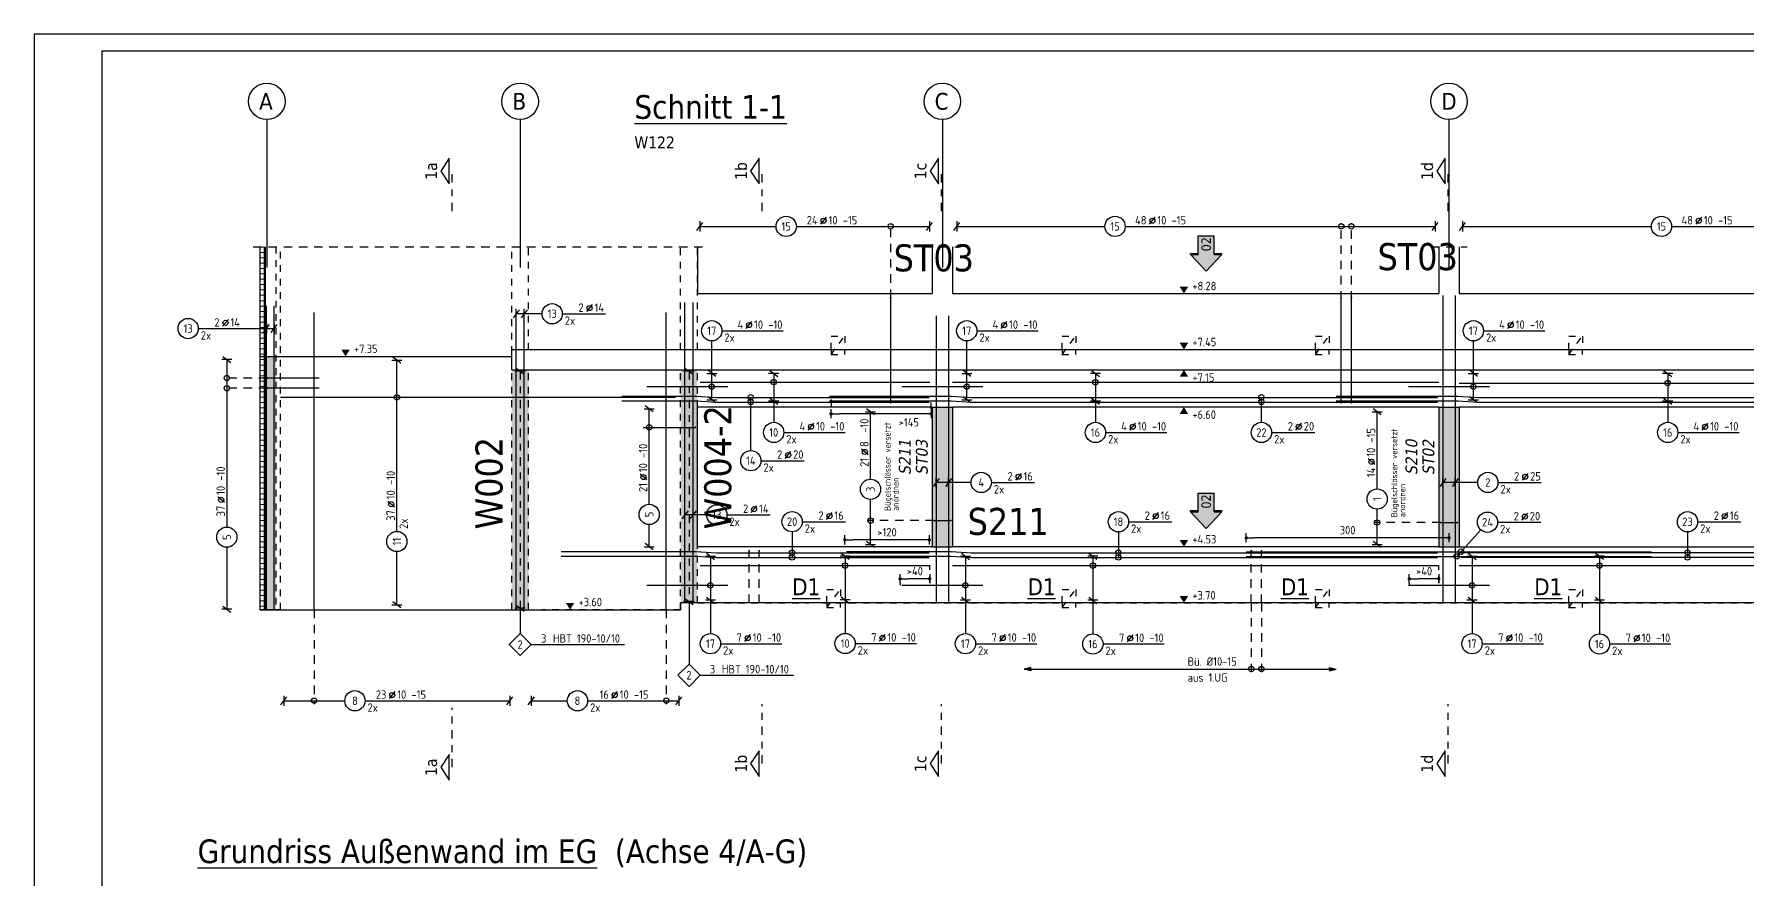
# Model space of a CAD drawing. Extents: x 40 to 135.7, y -30.7 to 24.7.
# Drawn here: x 39.96 to 65.31, y -1.81 to 10.69 of the extents above; entities that cross this region are included whole.
import ezdxf
from ezdxf.enums import TextEntityAlignment as Align

# ---------------------------------------------------------------- set-up
doc = ezdxf.new("R2010")
doc.units = 0
doc.header["$LTSCALE"] = 0.5
for name, pattern in [('AUSGEZOGEN', [1000.01, 1000, 0.01]), ('DASHDOTSMALL', [1.05, 0.5, -0.25, 0.05, -0.25]), ('DOT', [0.175, 0.05, -0.125]), ('HIDDEN', [0.375, 0.25, -0.125]), ('HIDDEN4', [0.12, 0.02, -0.1]), ('PUNKT', [0.175, 0.05, -0.125]), ('STRICHPUNKT2', [0.55, 0.25, -0.125, 0.05, -0.125]), ('VERDECKT', [0.375, 0.25, -0.125])]:
    doc.linetypes.add(name, pattern=pattern)
for name, color, linetype in [('ACHSEN', 7, 'Continuous'), ('AFU', 7, 'Continuous'), ('BETON', 7, 'Continuous'), ('DRUEBER', 7, 'Continuous'), ('grau_dunkel', 7, 'Continuous'), ('grau_hell', 7, 'Continuous'), ('grau_mittel', 7, 'Continuous'), ('HBT', 7, 'Continuous'), ('HILFE', 7, 'Continuous'), ('INDEX', 7, 'Continuous'), ('koten', 7, 'Continuous'), ('MASSE', 7, 'Continuous'), ('OBJEKT', 7, 'Continuous'), ('RAHMEN', 7, 'Continuous'), ('RND', 7, 'Continuous'), ('RND_BILD', 7, 'Continuous'), ('SCHNITTE', 7, 'Continuous'), ('SFP_Achsen', 7, 'Continuous'), ('TEXT', 7, 'Continuous')]:
    doc.layers.add(name, color=color, linetype=linetype)
doc.layers.add('NOPLOT', color=7, linetype='Continuous', plot=False)
doc.layers.add('zila_01_rb_02_stb-fertig_05_schraff', color=144, linetype='Continuous', lineweight=9)
doc.styles.add('helv', font='tahoma.ttf')
doc.styles.add('txt', font='isocp.shx')
doc.linetypes.add('AFU_50K', pattern='A,0.15,["/",Standard,S=0.2,R=0,X=-0.01,Y=-0.1],0.07,["/",Standard,S=0.2,R=0,X=-0.01,Y=-0.1],0.15', length=0.37)
doc.linetypes.add('AFU_50L', pattern='A,0.75,["/",Standard,S=0.2,R=0,X=-0.01,Y=-0.1],0.07,["/",Standard,S=0.2,R=0,X=-0.01,Y=-0.1],0.75', length=1.57)
doc.linetypes.add('AFU_50S', pattern='A,0,-0.15,["/",Standard,S=0.2,R=0,X=-0.01,Y=-0.1],0,-0.07,["/",Standard,S=0.2,R=0,X=-0.01,Y=-0.1],-0.15', length=0.37)
doc.dimstyles.new('DOT_I', dxfattribs={"dimscale": 0.5, "dimtxt": 0.25, "dimasz": 0.25, "dimexe": 0.1, "dimexo": 0.3, "dimgap": 0.1, "dimtad": 1, "dimdec": 3, "dimzin": 3, "dimtxsty": 'txt', "dimblk": 'DOT', "dimblk1": 'DOT', "dimblk2": 'DOT', "dimsah": 1, "dimcen": 0.1, "dimse1": 1, "dimse2": 1, "dimazin": 0, "dimtfac": 1, "dimtdec": 4, "dimtix": 1, "dimtmove": 2, "dimatfit": 3, "dimfxl": 0, "dimtvp": 1, "dimtolj": 1, "dimtzin": 0, "dimarcsym": 0})

# ---------------------------------------------------------------- blocks, each defined once
blk = doc.blocks.new('OKRD_O')
at = {"color": 0, "linetype": 'ByBlock'}
blk.add_solid([(-0.125, 0.202), (0.125, 0.202), (0, 0)], dxfattribs=at)
at = {"color": 0, "linetype": 'ByBlock', "style": 'txt'}
blk.add_attdef('OKRD', (0.25, 0.1), '', height=0.25, dxfattribs=at)
blk = doc.blocks.new('OKRD_U')
at = {"color": 0, "linetype": 'ByBlock'}
blk.add_solid([(-0.125, -0.202), (0.125, -0.202), (0, 0)], dxfattribs=at)
at = {"color": 0, "linetype": 'ByBlock', "style": 'txt'}
blk.add_attdef('OKRD', (0.25, -0.35), '', height=0.25, dxfattribs=at)
blk = doc.blocks.new('A1-57-0')
at = {"layer": 'RAHMEN'}
for p, q in [((137.9, 59.4), (0, 59.4)), ((0, 59.4), (0, 0))]:
    blk.add_line(p, q, dxfattribs=at)
at = {"layer": 'RAHMEN', "color": 5}
for p, q in [((137.4, 58.9), (2, 58.9)), ((2, 58.9), (2, 0.5))]:
    blk.add_line(p, q, dxfattribs=at)
blk = doc.blocks.new('lei_gre')
at = {"layer": 'RND', "color": 7, "linetype": 'Continuous'}
for p, q in [((-0.09, -0.12), (0.09, 0.12)), ((0, 0.15), (0, -0.15))]:
    blk.add_line(p, q, dxfattribs=at)
blk = doc.blocks.new('RND_LEI')
at = {"layer": 'RND', "color": 7, "linetype": 'Continuous'}
blk.add_line((1.022, 0.066), (1.19, 0.27), dxfattribs=at)
for centre, radius in [((0, 0), 0.3), ((1.106, 0.168), 0.075)]:
    blk.add_circle(centre, radius, dxfattribs=at)
at = {"layer": 'RND', "color": 7, "linetype": 'Continuous', "style": 'txt'}
blk.add_attdef('POSL', text='', height=0.25, dxfattribs=at).set_placement((0, 0), align=Align.MIDDLE)
blk.add_attdef('ANZ', text='', height=0.25, dxfattribs=at).set_placement((0.931, 0.057), align=Align.RIGHT)
for tag, p in [('DUM', (1.253, 0.057)), ('ABSTD', (1.674, 0.057)), ('POSTXT', (0.374, -0.327))]:
    blk.add_attdef(tag, p, '', height=0.25, dxfattribs=at)
blk = doc.blocks.new('DOT')
at = {"layer": 'MASSE', "color": 7, "linetype": 'Continuous'}
for p, q in [((0, 0), (-1, 0)), ((0, 0.54), (0, -0.54))]:
    blk.add_line(p, q, dxfattribs=at)
at = {"layer": 'MASSE', "color": 7, "linetype": 'Continuous', "const_width": 0.2}
blk.add_lwpolyline([(-0.1, 0, 1), (0.1, 0, 1)], format="xyb", close=True, dxfattribs=at)
blk = doc.blocks.new('*D34')
at = {"layer": 'DEFPOINTS', "color": 0, "linetype": 'AUSGEZOGEN', "transparency": 16777216}
for p in [(52.773, 2.627), (52.773, 2.627), (53.211, 2.627)]:
    blk.add_point(p, dxfattribs=at)
at = {"layer": 'MASSE', "color": 0, "linetype": 'AUSGEZOGEN', "lineweight": -2, "transparency": 16777216}
blk.add_line((53.086, 2.627), (52.898, 2.627), dxfattribs=at)
at = {"layer": 'MASSE', "color": 0, "linetype": 'AUSGEZOGEN', "lineweight": -2, "transparency": 16777216, "xscale": 0.125, "yscale": 0.125, "zscale": 0.125, "rotation": 180}
blk.add_blockref('DOT', (52.773, 2.627), dxfattribs=at)
at = {"layer": 'MASSE', "color": 0, "linetype": 'AUSGEZOGEN', "lineweight": -2, "transparency": 16777216, "xscale": 0.125, "yscale": 0.125, "zscale": 0.125}
blk.add_blockref('DOT', (53.211, 2.627), dxfattribs=at)
at = {"layer": 'MASSE', "color": 0, "linetype": 'AUSGEZOGEN', "transparency": 16777216, "insert": (52.992, 2.74), "char_height": 0.125, "attachment_point": 5, "style": 'txt'}
blk.add_mtext('\\A1;>40', dxfattribs=at)
blk = doc.blocks.new('*D35')
at = {"layer": 'DEFPOINTS', "color": 0, "linetype": 'AUSGEZOGEN', "transparency": 16777216}
for p in [(60.311, 2.627), (60.311, 2.627), (60.748, 2.627)]:
    blk.add_point(p, dxfattribs=at)
at = {"layer": 'MASSE', "color": 0, "linetype": 'AUSGEZOGEN', "lineweight": -2, "transparency": 16777216}
blk.add_line((60.623, 2.627), (60.436, 2.627), dxfattribs=at)
at = {"layer": 'MASSE', "color": 0, "linetype": 'AUSGEZOGEN', "lineweight": -2, "transparency": 16777216, "xscale": 0.125, "yscale": 0.125, "zscale": 0.125, "rotation": 180}
blk.add_blockref('DOT', (60.311, 2.627), dxfattribs=at)
at = {"layer": 'MASSE', "color": 0, "linetype": 'AUSGEZOGEN', "lineweight": -2, "transparency": 16777216, "xscale": 0.125, "yscale": 0.125, "zscale": 0.125}
blk.add_blockref('DOT', (60.748, 2.627), dxfattribs=at)
at = {"layer": 'MASSE', "color": 0, "linetype": 'AUSGEZOGEN', "transparency": 16777216, "insert": (60.53, 2.74), "char_height": 0.125, "attachment_point": 5, "style": 'txt'}
blk.add_mtext('\\A1;>40', dxfattribs=at)
blk = doc.blocks.new('HBT_LEI')
at = {"layer": 'HBT', "color": 7, "linetype": 'Continuous'}
blk.add_lwpolyline([(-0.33, 0), (0, 0.33), (0.33, 0), (0, -0.33)], close=True, dxfattribs=at)
at = {"layer": 'HBT', "color": 7, "linetype": 'Continuous', "style": 'txt'}
blk.add_attdef('POSH', text='', height=0.25, dxfattribs=at).set_placement((0, -0.126), align=Align.CENTER)
blk.add_attdef('STKH', text='', height=0.25, dxfattribs=at).set_placement((0.776, 0.055), align=Align.RIGHT)
at = {"layer": 'HBT', "style": 'txt'}
for tag, p in [('ARTH', (0.973, 0.055)), ('TEXTH', (0.415, -0.309))]:
    blk.add_attdef(tag, p, '', height=0.25, dxfattribs=at)
blk = doc.blocks.new('*D39')
at = {"layer": 'DEFPOINTS', "color": 0, "linetype": 'AUSGEZOGEN', "transparency": 16777216}
for p in [(51.751, 5.07), (51.751, 5.07), (53.232, 5.07)]:
    blk.add_point(p, dxfattribs=at)
at = {"layer": 'MASSE', "color": 0, "linetype": 'AUSGEZOGEN', "lineweight": -2, "transparency": 16777216}
blk.add_line((53.107, 5.07), (51.876, 5.07), dxfattribs=at)
at = {"layer": 'MASSE', "color": 0, "linetype": 'AUSGEZOGEN', "lineweight": -2, "transparency": 16777216, "xscale": 0.125, "yscale": 0.125, "zscale": 0.125, "rotation": 180}
blk.add_blockref('DOT', (51.751, 5.07), dxfattribs=at)
at = {"layer": 'MASSE', "color": 0, "linetype": 'AUSGEZOGEN', "lineweight": -2, "transparency": 16777216, "xscale": 0.125, "yscale": 0.125, "zscale": 0.125}
blk.add_blockref('DOT', (53.232, 5.07), dxfattribs=at)
at = {"layer": 'MASSE', "color": 0, "linetype": 'AUSGEZOGEN', "transparency": 16777216, "insert": (52.902, 4.944), "char_height": 0.125, "attachment_point": 5, "style": 'txt'}
blk.add_mtext('\\A1;>145', dxfattribs=at)
blk = doc.blocks.new('SCHN-2')
at = {"layer": 'SCHNITTE', "color": 6, "linetype": 'Continuous'}
blk.add_lwpolyline([(0.378, 0.088), (0, 0.34), (-0.378, 0.088)], close=True, dxfattribs=at)
at = {"layer": 'SCHNITTE', "color": 1, "linetype": 'DASHDOTSMALL', "style": 'helv'}
blk.add_attdef('SCHN-2', text='', height=0.35, dxfattribs=at).set_placement((0, 0.45), align=Align.CENTER)
blk = doc.blocks.new('Pfeillinie')
at = {"layer": 'TEXT', "linetype": 'Continuous'}
blk.add_hatch(color=7, dxfattribs=at).paths.add_polyline_path([(0, 0), (-0.8, 0.2), (-0.8, 0), (-0.8, -0.2)])
at = {"layer": 'TEXT', "color": 7, "linetype": 'Continuous'}
for p, q in [((-0.8, 0), (-0.8, 0.2)), ((-0.8, 0.2), (0, 0)), ((-0.8, 0), (-0.8, -0.2)), ((-0.8, -0.2), (0, 0))]:
    blk.add_line(p, q, dxfattribs=at)
blk = doc.blocks.new('*D79')
at = {"layer": 'DEFPOINTS', "color": 0, "linetype": 'AUSGEZOGEN', "transparency": 16777216}
for p in [(51.955, 3.204), (51.955, 3.204), (53.205, 3.207)]:
    blk.add_point(p, dxfattribs=at)
at = {"layer": 'MASSE', "color": 0, "linetype": 'AUSGEZOGEN', "lineweight": -2, "transparency": 16777216}
blk.add_line((53.08, 3.204), (52.08, 3.204), dxfattribs=at)
at = {"layer": 'MASSE', "color": 0, "linetype": 'AUSGEZOGEN', "lineweight": -2, "transparency": 16777216, "xscale": 0.125, "yscale": 0.125, "zscale": 0.125, "rotation": 180}
blk.add_blockref('DOT', (51.955, 3.204), dxfattribs=at)
at = {"layer": 'MASSE', "color": 0, "linetype": 'AUSGEZOGEN', "lineweight": -2, "transparency": 16777216, "xscale": 0.125, "yscale": 0.125, "zscale": 0.125}
blk.add_blockref('DOT', (53.205, 3.204), dxfattribs=at)
at = {"layer": 'MASSE', "color": 0, "linetype": 'AUSGEZOGEN', "transparency": 16777216, "insert": (52.58, 3.316), "char_height": 0.125, "attachment_point": 5, "style": 'txt'}
blk.add_mtext('\\A1;>120', dxfattribs=at)
blk = doc.blocks.new('*D80')
at = {"layer": 'DEFPOINTS', "color": 0, "linetype": 'AUSGEZOGEN', "transparency": 16777216}
for p in [(57.898, 3.234), (57.898, 3.234), (60.898, 3.234)]:
    blk.add_point(p, dxfattribs=at)
at = {"layer": 'MASSE', "color": 0, "linetype": 'AUSGEZOGEN', "lineweight": -2, "transparency": 16777216}
blk.add_line((60.773, 3.234), (58.023, 3.234), dxfattribs=at)
at = {"layer": 'MASSE', "color": 0, "linetype": 'AUSGEZOGEN', "lineweight": -2, "transparency": 16777216, "xscale": 0.125, "yscale": 0.125, "zscale": 0.125, "rotation": 180}
blk.add_blockref('DOT', (57.898, 3.234), dxfattribs=at)
at = {"layer": 'MASSE', "color": 0, "linetype": 'AUSGEZOGEN', "lineweight": -2, "transparency": 16777216, "xscale": 0.125, "yscale": 0.125, "zscale": 0.125}
blk.add_blockref('DOT', (60.898, 3.234), dxfattribs=at)
at = {"layer": 'MASSE', "color": 0, "linetype": 'AUSGEZOGEN', "transparency": 16777216, "insert": (59.398, 3.346), "char_height": 0.125, "attachment_point": 5, "style": 'txt'}
blk.add_mtext('\\A1;300', dxfattribs=at)
blk = doc.blocks.new('hin_ind5')
at = {"layer": 'grau_hell', "linetype": 'AUSGEZOGEN'}
h = blk.add_hatch(color=9, dxfattribs=at)
h.dxf.hatch_style = 2
h.paths.add_polyline_path([(0, 0), (0.619, -0.577), (0.619, -0.3), (1.306, -0.3), (1.306, 0.3), (0.619, 0.3), (0.619, 0.577)])
h.paths.add_polyline_path([(0.34, -0.274), (1.311, -0.274), (1.311, 0.274), (0.34, 0.274)], flags=9)
at = {"layer": 'OBJEKT', "linetype": 'AUSGEZOGEN'}
for points in [[(0.619, 0.3), (0.66, 0.3), (0.66, 0.577), (0.619, 0.577)], [(0.619, -0.577), (0.66, -0.577), (0.66, -0.3), (0.619, -0.3)]]:
    blk.add_hatch(color=1, dxfattribs=at).paths.add_polyline_path(points)
at = {"layer": 'OBJEKT', "color": 1, "linetype": 'AUSGEZOGEN'}
for p, q in [((0, 0), (0.619, 0.577)), ((0, 0), (0.619, -0.577)), ((0.619, 0.577), (0.619, 0.3)), ((0.619, 0.577), (0.66, 0.577)), ((0.619, 0.3), (1.306, 0.3)), ((0.66, 0.577), (0.66, 0.3)), ((1.306, 0.3), (1.306, -0.3)), ((0.619, -0.3), (0.619, -0.577)), ((0.619, -0.3), (1.306, -0.3)), ((0.66, -0.3), (0.66, -0.577))]:
    blk.add_line(p, q, dxfattribs=at)
at = {"layer": 'OBJEKT', "color": 7, "linetype": 'AUSGEZOGEN'}
blk.add_line((0.619, -0.577), (0.66, -0.577), dxfattribs=at)
at = {"layer": 'INDEX', "color": 1, "linetype": 'Continuous', "style": 'helv'}
blk.add_attdef('INDEX', text='', height=0.35, rotation=360, dxfattribs=at).set_placement((1.259, 0), align=Align.MIDDLE_RIGHT)

msp = doc.modelspace()

# ---------------------------------------------------------------- hatches: boundary and pattern name
at = {"layer": 'grau_dunkel'}
for points in [[(53.5484, 5.1694), (53.2484, 5.1694), (53.2484, 3.0994), (53.5484, 3.0994)], [(61.0484, 5.1694), (60.7484, 5.1694), (60.7484, 3.0994), (61.0484, 3.0994)]]:
    msp.add_hatch(color=21, dxfattribs=at).paths.add_polyline_path(points)
at = {"layer": 'grau_mittel'}
msp.add_hatch(color=61, dxfattribs=at).paths.add_polyline_path([(43.5334, 5.9194), (43.3734, 5.9194), (43.3734, 2.1694), (43.5334, 2.1694)])
at = {"layer": 'zila_01_rb_02_stb-fertig_05_schraff', "linetype": 'AUSGEZOGEN'}
h = msp.add_hatch(dxfattribs=at)
h.set_pattern_fill('ANSI37', color=102, scale=0.025, angle=-45)
h.set_pattern_definition([(0, (15.498175, 421.63729), (2e-17, 0.079375), []), (90, (15.498175, 421.63729), (-0.079375, 3e-17), [])])
h.paths.add_polyline_path([(43.3734, 7.5439), (43.2984, 7.5439), (43.2984, 2.1694), (43.3734, 2.1694)])

# ---------------------------------------------------------------- linework, layer by layer
at = {"layer": 'ACHSEN', "color": 140, "linetype": 'AUSGEZOGEN'}
for p, q in [((43.3984, 9.4248), (43.3984, 7.238)), ((47.1484, 9.4248), (47.1484, 7.238)), ((53.3984, 9.4248), (53.3984, 7.238)), ((60.8984, 9.4248), (60.8984, 7.238))]:
    msp.add_line(p, q, dxfattribs=at)
at = {"layer": 'AFU', "color": 8, "linetype": 'AFU_50L'}
for p, q in [((43.2984, 5.9194), (47.0234, 5.9194)), ((47.0234, 6.0194), (78.5234, 6.0194)), ((47.0234, 5.7194), (78.5234, 5.7194)), ((43.2984, 2.1694), (49.5234, 2.1694)), ((76.0234, 2.2694), (49.5234, 2.2694)), ((49.5234, 2.2694), (49.5234, 2.1694))]:
    msp.add_line(p, q, dxfattribs=at)
at = {"layer": 'AFU', "color": 8, "linetype": 'AFU_50K'}
for p, q in [((47.0234, 5.7194), (47.0234, 6.0194)), ((53.2484, 5.1694), (53.5484, 5.1694)), ((60.7484, 5.1694), (61.0484, 5.1694)), ((53.2484, 3.0994), (53.5484, 3.0994)), ((60.7484, 3.0994), (61.0484, 3.0994)), ((60.7484, 3.0994), (61.0484, 3.0994))]:
    msp.add_line(p, q, dxfattribs=at)
at = {"layer": 'AFU', "color": 8, "linetype": 'AFU_50S'}
msp.add_line((43.5984, 2.1694), (43.2984, 2.1694), dxfattribs=at)
at = {"layer": 'BETON', "color": 6, "linetype": 'AUSGEZOGEN'}
for p, q in [((43.2984, 2.1694), (43.2984, 7.5439)), ((49.7734, 7.5439), (49.7734, 6.8494)), ((53.2484, 7.5439), (53.2484, 6.8494)), ((53.5484, 7.5439), (53.5484, 6.8494)), ((60.7484, 7.5439), (60.7484, 6.8494)), ((61.0484, 7.5439), (61.0484, 6.8494)), ((49.7734, 6.8494), (53.2484, 6.8494)), ((53.5484, 6.8494), (60.7484, 6.8494)), ((61.0484, 6.8494), (68.2484, 6.8494)), ((49.7734, 3.0994), (49.7734, 5.1694)), ((53.2484, 5.1694), (49.7734, 5.1694)), ((53.2484, 5.1694), (53.2484, 3.0994)), ((53.5484, 5.1694), (53.5484, 3.0994)), ((60.7484, 5.1694), (53.5484, 5.1694)), ((60.7484, 5.1694), (60.7484, 3.0994)), ((61.0484, 5.1694), (61.0484, 3.0994)), ((68.2484, 5.1694), (61.0484, 5.1694)), ((53.2484, 3.0994), (49.7734, 3.0994)), ((60.7484, 3.0994), (53.5484, 3.0994)), ((61.0484, 3.0994), (68.2484, 3.0994))]:
    msp.add_line(p, q, dxfattribs=at)
at = {"layer": 'DRUEBER', "color": 7, "linetype": 'PUNKT'}
for p, q in [((43.5334, 7.5439), (43.5334, 2.1694)), ((43.5984, 2.1694), (43.5984, 7.5439)), ((47.0234, 2.1694), (47.0234, 7.5439)), ((47.2734, 6.0194), (47.2734, 7.5439)), ((49.5234, 6.0194), (49.5234, 7.5439)), ((49.7734, 6.0194), (49.7734, 7.5439)), ((47.2734, 2.1694), (47.2734, 5.7194)), ((49.5234, 2.1694), (49.5234, 5.7194)), ((49.7734, 5.1694), (49.7734, 5.7194)), ((49.7734, 2.2694), (49.7734, 3.0994)), ((49.7734, 2.2694), (51.4234, 2.2694)), ((51.6234, 2.2694), (55.1734, 2.2694)), ((55.3734, 2.2694), (58.9234, 2.2694)), ((59.1234, 2.2694), (62.6733, 2.2694)), ((62.8733, 2.2694), (66.4234, 2.2694))]:
    msp.add_line(p, q, dxfattribs=at)
at = {"layer": 'DRUEBER', "color": 7, "linetype": 'DOT'}
for p, q in [((51.7534, 6.0194), (51.7534, 6.2194)), ((51.7534, 6.2194), (51.9534, 6.2194)), ((51.7534, 5.9494), (51.9534, 6.2194)), ((51.9534, 6.2194), (51.9534, 6.0194)), ((55.1734, 6.0194), (55.1734, 6.2194)), ((55.1734, 6.2194), (55.3734, 6.2194)), ((55.1734, 5.9494), (55.3734, 6.2194)), ((55.3734, 6.2194), (55.3734, 6.0194)), ((58.9234, 6.0194), (58.9234, 6.2194)), ((58.9234, 6.2194), (59.1234, 6.2194)), ((58.9234, 5.9494), (59.1234, 6.2194)), ((59.1234, 6.2194), (59.1234, 6.0194)), ((62.6733, 6.0194), (62.6733, 6.2194)), ((62.6733, 6.2194), (62.8733, 6.2194)), ((62.6733, 5.9494), (62.8733, 6.2194)), ((62.8733, 6.2194), (62.8733, 6.0194)), ((51.7534, 6.0194), (51.7534, 5.9494)), ((51.7534, 5.9494), (51.9534, 5.9494)), ((51.9534, 5.9494), (51.9534, 6.0194)), ((55.1734, 6.0194), (55.1734, 5.9494)), ((55.1734, 5.9494), (55.3734, 5.9494)), ((55.3734, 5.9494), (55.3734, 6.0194)), ((58.9234, 6.0194), (58.9234, 5.9494)), ((58.9234, 5.9494), (59.1234, 5.9494)), ((59.1234, 5.9494), (59.1234, 6.0194)), ((62.6733, 6.0194), (62.6733, 5.9494)), ((62.6733, 5.9494), (62.8733, 5.9494)), ((62.8733, 5.9494), (62.8733, 6.0194)), ((51.6884, 2.2694), (51.6884, 2.4694)), ((51.6884, 2.4694), (51.8884, 2.4694)), ((51.6884, 2.1994), (51.8884, 2.4694)), ((51.8884, 2.4694), (51.8884, 2.2694)), ((55.1734, 2.2694), (55.1734, 2.4694)), ((55.1734, 2.4694), (55.3734, 2.4694)), ((55.1734, 2.1994), (55.3734, 2.4694)), ((55.3734, 2.4694), (55.3734, 2.2694)), ((58.9234, 2.2694), (58.9234, 2.4694)), ((58.9234, 2.4694), (59.1234, 2.4694)), ((58.9234, 2.1994), (59.1234, 2.4694)), ((59.1234, 2.4694), (59.1234, 2.2694)), ((62.6733, 2.2694), (62.6733, 2.4694)), ((62.6733, 2.4694), (62.8733, 2.4694)), ((62.6733, 2.1994), (62.8733, 2.4694)), ((62.8733, 2.4694), (62.8733, 2.2694)), ((49.5234, 2.1694), (47.4734, 2.1694)), ((51.6884, 2.2694), (51.6884, 2.1994)), ((51.6884, 2.1994), (51.8884, 2.1994)), ((51.8884, 2.1994), (51.8884, 2.2694)), ((55.1734, 2.2694), (55.1734, 2.1994)), ((55.1734, 2.1994), (55.3734, 2.1994)), ((55.3734, 2.1994), (55.3734, 2.2694)), ((58.9234, 2.2694), (58.9234, 2.1994)), ((58.9234, 2.1994), (59.1234, 2.1994)), ((59.1234, 2.1994), (59.1234, 2.2694)), ((62.6733, 2.2694), (62.6733, 2.1994)), ((62.6733, 2.1994), (62.8733, 2.1994)), ((62.8733, 2.1994), (62.8733, 2.2694))]:
    msp.add_line(p, q, dxfattribs=at)
at = {"layer": 'grau_mittel', "color": 61, "linetype": 'AUSGEZOGEN'}
for points in [[(47.2734, 5.7194), (47.0234, 5.7194), (47.2734, 2.1694), (47.0234, 2.1694)], [(49.7734, 2.2694), (49.5234, 2.2694), (49.7734, 5.7194), (49.5234, 5.7194)]]:
    msp.add_solid(points, dxfattribs=at)
at = {"layer": 'HBT', "color": 6, "linetype": 'STRICHPUNKT2'}
for p, q in [((47.1484, 5.7005), (47.1484, 2.1925)), ((49.6484, 5.7009), (49.6484, 2.2915))]:
    msp.add_line(p, q, dxfattribs=at)
at = {"layer": 'HBT', "color": 7, "linetype": 'AUSGEZOGEN'}
for p, q in [((49.6484, 2.2915), (49.6484, 1.3484)), ((47.1484, 2.1925), (47.1484, 1.8039)), ((47.3134, 1.6539), (48.6951, 1.6539)), ((49.8134, 1.1984), (51.1951, 1.1984))]:
    msp.add_line(p, q, dxfattribs=at)
at = {"layer": 'HILFE', "color": 102, "linetype": 'HIDDEN'}
for p, q in [((43.1984, 7.5439), (49.8734, 7.5439)), ((53.1311, 7.5439), (53.6674, 7.5439)), ((60.6311, 7.5439), (61.1674, 7.5439))]:
    msp.add_line(p, q, dxfattribs=at)
at = {"layer": 'MASSE', "color": 7, "linetype": 'HIDDEN4'}
for p, q in [((51.7506, 5.2805), (51.7506, 5.1376)), ((53.2322, 5.1376), (53.2322, 5.2546)), ((53.2109, 2.56), (53.2109, 2.8224)), ((60.7484, 2.56), (60.7484, 2.8224)), ((52.7734, 2.56), (52.7734, 2.531)), ((60.3109, 2.56), (60.3109, 2.531))]:
    msp.add_line(p, q, dxfattribs=at)
at = {"layer": 'OBJEKT', "color": 7, "linetype": 'AUSGEZOGEN'}
msp.add_line((43.3734, 7.5439), (43.3734, 2.1694), dxfattribs=at)
at = {"layer": 'RND', "color": 102, "linetype": 'VERDECKT'}
for p, q in [((52.6337, 6.7857), (52.6337, 7.8942)), ((59.3031, 6.5357), (59.3031, 7.8942)), ((59.4531, 6.5357), (59.4531, 7.8942)), ((43.4053, 5.5984), (42.7562, 5.5984)), ((43.4053, 5.4484), (42.7562, 5.4484)), ((53.2734, 3.489), (52.2851, 3.489)), ((60.7734, 3.4601), (59.7851, 3.4601)), ((44.0987, 2.1694), (44.0987, 0.7711)), ((49.3118, 2.1694), (49.3118, 0.7711)), ((57.9726, 2.2694), (57.9726, 1.2401)), ((58.1226, 2.2694), (58.1226, 1.2401))]:
    msp.add_line(p, q, dxfattribs=at)
at = {"layer": 'RND', "color": 7, "linetype": 'AUSGEZOGEN'}
for p, q in [((49.8099, 7.8442), (50.9372, 7.8442)), ((51.2372, 7.8442), (53.2088, 7.8442)), ((53.6147, 7.8442), (55.805, 7.8442)), ((56.105, 7.8442), (60.6955, 7.8442)), ((61.0994, 7.8442), (63.8943, 7.8442)), ((64.1943, 7.8442), (68.1943, 7.8442)), ((47.7728, 6.5507), (48.4128, 6.5507)), ((42.3835, 6.3319), (43.0235, 6.3319)), ((49.985, 5.6684), (49.985, 6.1488)), ((50.135, 6.2988), (51.0413, 6.2988)), ((53.76, 5.6684), (53.76, 6.1488)), ((53.91, 6.2988), (54.8163, 6.2988)), ((61.26, 5.6684), (61.26, 6.1488)), ((61.41, 6.2988), (62.3163, 6.2988)), ((42.8062, 5.8722), (42.8062, 3.393)), ((45.3234, 3.3284), (45.3234, 5.8622)), ((49.985, 5.276), (49.985, 5.6684)), ((50.9022, 5.6673), (50.9022, 5.2568)), ((53.76, 5.276), (53.76, 5.6684)), ((55.6647, 5.6673), (55.6647, 5.2568)), ((61.26, 5.276), (61.26, 5.6684)), ((64.1366, 5.6673), (64.1366, 5.2568)), ((49.0588, 3.7294), (49.0588, 5.1414)), ((50.9022, 5.2568), (50.9022, 4.9434)), ((52.3351, 4.1014), (52.3351, 5.0993)), ((55.6647, 5.2568), (55.6647, 4.9434)), ((59.8351, 3.9573), (59.8351, 5.0993)), ((64.1366, 5.2568), (64.1366, 4.9434)), ((51.0522, 4.7934), (51.9584, 4.7934)), ((55.8147, 4.7934), (56.721, 4.7934)), ((58.2724, 4.7934), (58.9124, 4.7934)), ((64.2866, 4.7934), (65.1929, 4.7934)), ((50.713, 4.3747), (51.353, 4.3747)), ((54.124, 4.053), (54.764, 4.053)), ((61.624, 4.053), (62.264, 4.053)), ((50.2092, 3.5736), (50.8492, 3.5736)), ((52.3351, 3.1333), (52.3351, 3.8014)), ((59.8351, 3.1333), (59.8351, 3.6573)), ((49.0588, 3.1021), (49.0588, 3.4294)), ((51.3245, 3.4721), (51.9645, 3.4721)), ((56.1549, 3.471), (56.7949, 3.471)), ((61.6184, 3.4639), (62.2584, 3.4639)), ((64.5795, 3.471), (65.2195, 3.471)), ((42.8062, 3.093), (42.8062, 2.1762)), ((45.3234, 2.2419), (45.3234, 3.0284)), ((49.9651, 2.9591), (49.9651, 2.3092)), ((51.959, 2.9621), (51.959, 2.3132)), ((53.7401, 2.9591), (53.7401, 2.3092)), ((55.6268, 2.9631), (55.6268, 2.3082)), ((61.2401, 2.9591), (61.2401, 2.3092)), ((63.1268, 2.9631), (63.1268, 2.3082)), ((49.9651, 2.3092), (49.9651, 1.8159)), ((51.959, 2.3132), (51.959, 1.8182)), ((53.7401, 2.3092), (53.7401, 1.8159)), ((55.6268, 2.3082), (55.6268, 1.8115)), ((61.2401, 2.3092), (61.2401, 1.8159)), ((63.1268, 2.3082), (63.1268, 1.8115)), ((50.1151, 1.6659), (51.0213, 1.6659)), ((52.109, 1.6682), (53.0153, 1.6682)), ((53.8901, 1.6659), (54.7963, 1.6659)), ((55.7768, 1.6615), (56.6831, 1.6615)), ((61.3901, 1.6659), (62.2963, 1.6659)), ((63.2768, 1.6615), (64.1831, 1.6615)), ((43.6515, 0.8211), (44.5526, 0.8211)), ((44.8526, 0.8211), (46.9966, 0.8211)), ((47.3136, 0.8211), (47.8462, 0.8211)), ((48.1462, 0.8211), (49.4963, 0.8211))]:
    msp.add_line(p, q, dxfattribs=at)
at = {"layer": 'RND', "color": 102, "linetype": 'AUSGEZOGEN'}
for p, q in [((47.4728, 6.5507), (47.0883, 6.5507)), ((42.3835, 6.3319), (43.5081, 6.3319)), ((50.563, 4.5247), (50.563, 5.313)), ((58.1224, 4.9434), (58.1224, 5.313)), ((53.824, 4.053), (53.3084, 4.053)), ((61.324, 4.053), (60.8084, 4.053)), ((49.9092, 3.5736), (49.5883, 3.5736)), ((51.1745, 3.3221), (51.1745, 2.9424)), ((56.0049, 3.321), (56.0049, 2.9424)), ((61.3681, 3.3523), (61.0076, 2.9512)), ((64.4295, 3.321), (64.4295, 2.9424))]:
    msp.add_line(p, q, dxfattribs=at)
at = {"layer": 'RND', "color": 1, "linetype": 'AUSGEZOGEN'}
for points in [[(43.3937, 2.1694), (43.3937, 6.6694)], [(43.5081, 2.1694), (43.5081, 6.6694)], [(47.0883, 2.1694), (47.0883, 6.6194)], [(47.2077, 2.1694), (47.2077, 6.6194)], [(49.5883, 2.2694), (49.5883, 6.7194)], [(49.7077, 2.2694), (49.7077, 6.7194)], [(52.6337, 5.2357), (52.6337, 6.7857)], [(59.3031, 5.2357), (59.3031, 6.7857)], [(59.4531, 5.2357), (59.4531, 6.7857)], [(60.8084, 6.8194), (60.8084, 2.2694)], [(60.9884, 6.8194), (60.9884, 2.2694)], [(44.0987, 2.1694), (44.0987, 6.5694)], [(49.3118, 2.1694), (49.3118, 6.5694)], [(53.3084, 6.5194), (53.3084, 2.2694)], [(53.4884, 6.5194), (53.4884, 2.2694)], [(59.3031, 5.2357), (59.3031, 6.5357)], [(59.4531, 5.2357), (59.4531, 6.5357)], [(44.1753, 5.5984), (43.4053, 5.5984)], [(44.1753, 5.4484), (43.4053, 5.4484)], [(48.655, 5.333), (49.755, 5.333), (50.055, 5.313), (53.205, 5.313)], [(49.0234, 5.4716), (50.2234, 5.4716)], [(49.8109, 5.5389), (53.2109, 5.5389)], [(51.73, 5.333), (53.53, 5.333), (53.83, 5.313), (60.73, 5.313)], [(52.7984, 5.4716), (53.9984, 5.4716)], [(52.7984, 5.4716), (53.9984, 5.4716)], [(53.5484, 5.5373), (60.7484, 5.5373)], [(59.23, 5.333), (61.03, 5.333), (61.33, 5.313), (68.23, 5.313)], [(60.2984, 5.4716), (61.4984, 5.4716)], [(60.2984, 5.4716), (61.4984, 5.4716)], [(61.0484, 5.5245), (68.2484, 5.5245)], [(43.5984, 5.3139), (49.4484, 5.3139)], [(48.655, 5.263), (49.755, 5.263), (50.055, 5.243), (53.205, 5.243)], [(51.73, 5.263), (53.53, 5.263), (53.83, 5.243), (60.73, 5.243)], [(59.23, 5.263), (61.03, 5.263), (61.33, 5.243), (68.23, 5.243)], [(48.9715, 4.8687), (49.7415, 4.8687)], [(53.2734, 3.489), (53.5234, 3.489)], [(60.7734, 3.4601), (61.0234, 3.4601)], [(47.755, 3.0324), (49.755, 3.0324), (50.055, 3.0124), (53.205, 3.0124)], [(47.755, 2.9624), (49.755, 2.9624), (50.055, 2.9424), (53.205, 2.9424)], [(49.8109, 2.8224), (53.2109, 2.8224)], [(51.98, 3.0324), (53.53, 3.0324), (53.83, 3.0124), (60.73, 3.0124)], [(51.98, 2.9624), (53.53, 2.9624), (53.83, 2.9424), (60.73, 2.9424)], [(53.5484, 2.8224), (60.7484, 2.8224)], [(57.8984, 3.0281), (63.8984, 3.0281)], [(57.8984, 2.9581), (63.8984, 2.9581)], [(61.0484, 2.8224), (68.2484, 2.8224)], [(68.23, 3.0124), (61.08, 3.0124)], [(68.23, 2.9424), (61.08, 2.9424)], [(49.0234, 2.531), (50.2234, 2.531)], [(52.7984, 2.531), (53.9984, 2.531)], [(60.2984, 2.531), (61.4984, 2.531)]]:
    msp.add_lwpolyline(points, dxfattribs=at)
at = {"layer": 'RND', "color": 7, "linetype": 'AUSGEZOGEN'}
for points, const_width in [([(52.6267, 6.7857, 1), (52.6407, 6.7857, 1)], 0.014), ([(59.2961, 6.7857, 1), (59.3101, 6.7857, 1)], 0.014), ([(59.4461, 6.7857, 1), (59.4601, 6.7857, 1)], 0.014), ([(43.4053, 5.5914, 1), (43.4053, 5.6054, 1)], 0.014), ([(43.4053, 5.4414, 1), (43.4053, 5.4554, 1)], 0.014), ([(52.6267, 5.2357, 1), (52.6407, 5.2357, 1)], 0.014), ([(59.2961, 5.2357, 1), (59.3101, 5.2357, 1)], 0.014), ([(59.4461, 5.2357, 1), (59.4601, 5.2357, 1)], 0.014), ([(49.7415, 4.8757, 1), (49.7415, 4.8617, 1)], 0.014), ([(53.2671, 3.489, 1), (53.2796, 3.489, 1)], 0.0125), ([(53.5171, 3.489, 1), (53.5296, 3.489, 1)], 0.0125), ([(60.7671, 3.4601, 1), (60.7796, 3.4601, 1)], 0.0125), ([(61.0171, 3.4601, 1), (61.0296, 3.4601, 1)], 0.0125), ([(50.5306, 3.0394, 1), (50.5446, 3.0394, 1)], 0.014), ([(50.6806, 3.0394, 1), (50.6946, 3.0394, 1)], 0.014), ([(57.9656, 3.0394, 1), (57.9796, 3.0394, 1)], 0.014), ([(58.1156, 3.0394, 1), (58.1296, 3.0394, 1)], 0.014)]:
    msp.add_lwpolyline(points, format="xyb", close=True, dxfattribs=dict(at, const_width=const_width))
at = {"layer": 'RND', "color": 1, "linetype": 'HIDDEN'}
for points in [[(50.5376, 2.2694), (50.5376, 3.0394)], [(50.6876, 2.2694), (50.6876, 3.0394)], [(57.9726, 2.2694), (57.9726, 3.0394)], [(58.1226, 2.2694), (58.1226, 3.0394)]]:
    msp.add_lwpolyline(points, dxfattribs=at)
at = {"layer": 'RND', "color": 102, "linetype": 'AUSGEZOGEN'}
msp.add_lwpolyline([(54.6085, 1.2901), (59.2273, 1.2901)], dxfattribs=at)
at = {"layer": 'RND', "color": 7, "linetype": 'AUSGEZOGEN'}
for centre in [(52.6337, 7.8442), (59.3031, 7.8442), (59.4531, 7.8442), (42.8062, 5.5984), (50.9022, 5.5389), (42.8062, 5.4484), (45.3234, 5.3139), (49.985, 5.4716), (50.563, 5.313), (53.76, 5.4716), (55.6647, 5.5373), (58.1224, 5.313), (61.26, 5.4716), (64.1366, 5.5245), (50.563, 5.243), (58.1224, 5.243), (49.0588, 4.8687), (52.3351, 3.489), (59.8351, 3.4601), (51.1745, 3.0124), (56.0049, 3.0124), (61.0768, 3.0281), (64.4295, 3.0124), (51.1745, 2.9424), (51.959, 2.8224), (55.6268, 2.8224), (56.0049, 2.9424), (61.0138, 2.9581), (63.1268, 2.8224), (64.4295, 2.9424), (49.9651, 2.531), (53.7401, 2.531), (61.2401, 2.531), (57.9726, 1.2901), (58.1226, 1.2901), (44.0987, 0.8211), (49.3118, 0.8211)]:
    msp.add_circle(centre, 0.04, dxfattribs=at)
at = {"layer": 'SCHNITTE', "color": 6, "linetype": 'STRICHPUNKT2'}
for p, q in [((46.1434, 8.0678), (46.1434, 8.664)), ((50.7298, 8.0678), (50.7298, 8.664)), ((53.3871, 8.0678), (53.3871, 8.664)), ((60.8871, 8.0678), (60.8871, 8.664)), ((50.7298, -0.1102), (50.7298, 0.769)), ((53.3871, -0.1102), (53.3871, 0.769)), ((60.8871, -0.1102), (60.8871, 0.769)), ((46.1434, -0.1636), (46.1434, 0.7156))]:
    msp.add_line(p, q, dxfattribs=at)
at = {"layer": 'SFP_Achsen', "color": 7, "linetype": 'AUSGEZOGEN'}
for centre in [(43.3984, 9.6953), (47.1484, 9.6953), (53.3984, 9.6953), (60.8984, 9.6953)]:
    msp.add_circle(centre, 0.2705, dxfattribs=at)

# ---------------------------------------------------------------- block references
at = {"layer": 'HBT', "color": 6, "linetype": 'STRICHPUNKT2', "xscale": 0.5, "yscale": 0.5, "zscale": 0.5, "rotation": 269.9999999999991}
for p in [(47.1484, 5.7005), (49.6484, 5.7009), (49.6484, 2.2915), (47.1484, 2.1925)]:
    msp.add_blockref('lei_gre', p, dxfattribs=at)
at = {"layer": 'HBT', "color": 7, "linetype": 'AUSGEZOGEN', "xscale": 0.5, "yscale": 0.5, "zscale": 0.5}
for p in [(47.1484, 1.6539), (49.6484, 1.1984)]:
    msp.add_blockref('HBT_LEI', p, dxfattribs=at).add_auto_attribs({'POSH': '2', 'STKH': '3', 'ARTH': 'HBT 190-10/10'})
at = {"layer": 'koten', "color": 7, "linetype": 'PUNKT', "xscale": 0.5, "yscale": 0.5, "zscale": 0.5}
for name, p, values in [('OKRD_O', (56.9747, 6.8494), {'OKRD': '+8.28'}), ('OKRD_O', (56.9747, 6.0194), {'OKRD': '+7.45'}), ('OKRD_U', (56.9747, 5.7194), {'OKRD': '+7.15'})]:
    msp.add_blockref(name, p, dxfattribs=at).add_auto_attribs(values)
at = {"layer": 'koten', "color": 7, "linetype": 'AUSGEZOGEN', "xscale": 0.5, "yscale": 0.5, "zscale": 0.5}
for name, p, values in [('OKRD_O', (44.5638, 5.9194), {'OKRD': '+7.35'}), ('OKRD_U', (56.9747, 5.1694), {'OKRD': '+6.60'}), ('OKRD_O', (56.9747, 3.0994), {'OKRD': '+4.53'}), ('OKRD_O', (47.8881, 2.1694), {'OKRD': '+3.60'}), ('OKRD_O', (56.9747, 2.2694), {'OKRD': '+3.70'})]:
    msp.add_blockref(name, p, dxfattribs=at).add_auto_attribs(values)
at = {"layer": 'RAHMEN', "color": 7, "linetype": 'AUSGEZOGEN', "xscale": 0.5, "yscale": 0.5, "zscale": 0.5}
msp.add_blockref('A1-57-0', (39.9553, -19.0109), dxfattribs=at)
at = {"layer": 'RND', "color": 7, "linetype": 'AUSGEZOGEN', "xscale": 0.5, "yscale": 0.5, "zscale": 0.5}
for p in [(49.8099, 7.8442), (53.2088, 7.8442), (53.6147, 7.8442), (60.6955, 7.8442), (61.0994, 7.8442), (43.6515, 0.8211), (46.9966, 0.8211), (47.3136, 0.8211), (49.4963, 0.8211)]:
    msp.add_blockref('lei_gre', p, dxfattribs=at)
for p, values in [((51.0872, 7.8442), {'POSL': '15', 'DUM': '10', 'ANZ': '24', 'ABSTD': '-15'}), ((55.955, 7.8442), {'POSL': '15', 'DUM': '10', 'ANZ': '48', 'ABSTD': '-15'}), ((64.0443, 7.8442), {'POSL': '15', 'DUM': '10', 'ANZ': '48', 'ABSTD': '-15'}), ((47.6228, 6.5507), {'POSL': '13', 'DUM': '14', 'ANZ': '2', 'POSTXT': '2x'}), ((42.2335, 6.3319), {'POSL': '13', 'DUM': '14', 'ANZ': '2', 'POSTXT': '2x'}), ((49.985, 6.2988), {'POSL': '17', 'DUM': '10', 'ANZ': '4', 'ABSTD': '-10', 'POSTXT': '2x'}), ((53.76, 6.2988), {'POSL': '17', 'DUM': '10', 'ANZ': '4', 'ABSTD': '-10', 'POSTXT': '2x'}), ((61.26, 6.2988), {'POSL': '17', 'DUM': '10', 'ANZ': '4', 'ABSTD': '-10', 'POSTXT': '2x'}), ((50.9022, 4.7934), {'POSL': '10', 'DUM': '10', 'ANZ': '4', 'ABSTD': '-10', 'POSTXT': '2x'}), ((55.6647, 4.7934), {'POSL': '16', 'DUM': '10', 'ANZ': '4', 'ABSTD': '-10', 'POSTXT': '2x'}), ((58.1224, 4.7934), {'POSL': '22', 'DUM': '20', 'ANZ': '2', 'POSTXT': '2x'}), ((64.1366, 4.7934), {'POSL': '16', 'DUM': '10', 'ANZ': '4', 'ABSTD': '-10', 'POSTXT': '2x'}), ((50.563, 4.3747), {'POSL': '14', 'DUM': '20', 'ANZ': '2', 'POSTXT': '2x'}), ((53.974, 4.053), {'POSL': '4', 'DUM': '16', 'ANZ': '2', 'POSTXT': '2x'}), ((61.474, 4.053), {'POSL': '2', 'DUM': '25', 'ANZ': '2', 'POSTXT': '2x'}), ((50.0592, 3.5736), {'POSL': '13', 'DUM': '14', 'ANZ': '2', 'POSTXT': '2x'}), ((51.1745, 3.4721), {'POSL': '20', 'DUM': '16', 'ANZ': '2', 'POSTXT': '2x'}), ((56.0049, 3.471), {'POSL': '18', 'DUM': '16', 'ANZ': '2', 'POSTXT': '2x'}), ((61.4684, 3.4639), {'POSL': '24', 'DUM': '20', 'ANZ': '2', 'POSTXT': '2x'}), ((64.4295, 3.471), {'POSL': '23', 'DUM': '16', 'ANZ': '2', 'POSTXT': '2x'}), ((49.9651, 1.6659), {'POSL': '17', 'DUM': '10', 'ANZ': '7', 'ABSTD': '-10', 'POSTXT': '2x'}), ((51.959, 1.6682), {'POSL': '10', 'DUM': '10', 'ANZ': '7', 'ABSTD': '-10', 'POSTXT': '2x'}), ((53.7401, 1.6659), {'POSL': '17', 'DUM': '10', 'ANZ': '7', 'ABSTD': '-10', 'POSTXT': '2x'}), ((55.6268, 1.6615), {'POSL': '16', 'DUM': '10', 'ANZ': '7', 'ABSTD': '-10', 'POSTXT': '2x'}), ((61.2401, 1.6659), {'POSL': '17', 'DUM': '10', 'ANZ': '7', 'ABSTD': '-10', 'POSTXT': '2x'}), ((63.1268, 1.6615), {'POSL': '16', 'DUM': '10', 'ANZ': '7', 'ABSTD': '-10', 'POSTXT': '2x'}), ((44.7026, 0.8211), {'POSL': '8', 'DUM': '10', 'ANZ': '23', 'ABSTD': '-15', 'POSTXT': '2x'}), ((47.9962, 0.8211), {'POSL': '8', 'DUM': '10', 'ANZ': '16', 'ABSTD': '-15', 'POSTXT': '2x'})]:
    msp.add_blockref('RND_LEI', p, dxfattribs=at).add_auto_attribs(values)
at = {"layer": 'RND', "color": 102, "linetype": 'AUSGEZOGEN', "rotation": 180}
for name, p, xscale, yscale, zscale in [('lei_gre', (47.0883, 6.5507), 0.5, 0.5, 0.5), ('lei_gre', (47.2077, 6.5507), 0.5, 0.5, 0.5), ('lei_gre', (53.3084, 4.053), 0.5, 0.5, 0.5), ('lei_gre', (53.4884, 4.053), 0.5, 0.5, 0.5), ('lei_gre', (60.8084, 4.053), 0.5, 0.5, 0.5), ('lei_gre', (60.9884, 4.053), 0.5, 0.5, 0.5), ('lei_gre', (49.5883, 3.5736), 0.5, 0.5, 0.5), ('lei_gre', (49.7077, 3.5736), 0.5, 0.5, 0.5), ('Pfeillinie', (54.6085, 1.2901), 0.125, 0.125, 0.125)]:
    msp.add_blockref(name, p, dxfattribs=dict(at, xscale=xscale, yscale=yscale, zscale=zscale))
at = {"layer": 'RND', "color": 102, "linetype": 'AUSGEZOGEN'}
for name, p, xscale, yscale, zscale in [('lei_gre', (43.3937, 6.3319), 0.5, 0.5, 0.5), ('lei_gre', (43.5081, 6.3319), 0.5, 0.5, 0.5), ('Pfeillinie', (59.2273, 1.2901), 0.125, 0.125, 0.125)]:
    msp.add_blockref(name, p, dxfattribs=dict(at, xscale=xscale, yscale=yscale, zscale=zscale))
at = {"layer": 'RND', "color": 7, "linetype": 'AUSGEZOGEN', "xscale": 0.5, "yscale": 0.5, "zscale": 0.5}
for p, rotation in [((42.8062, 5.8722), 270), ((45.3234, 5.8622), 90), ((49.985, 5.6684), 90), ((50.9022, 5.6673), 270), ((53.76, 5.6684), 90), ((55.6647, 5.6673), 270), ((61.26, 5.6684), 90), ((64.1366, 5.6673), 270), ((49.0588, 5.1414), 90), ((49.985, 5.276), 90), ((50.9022, 5.2568), 270), ((52.3351, 5.0993), 90), ((53.76, 5.276), 90), ((55.6647, 5.2568), 270), ((59.8351, 5.0993), 90), ((61.26, 5.276), 90), ((64.1366, 5.2568), 270), ((49.0588, 3.1021), 90), ((52.3351, 3.1333), 90), ((59.8351, 3.1333), 90), ((49.9651, 2.9591), 270), ((51.959, 2.9621), 270), ((53.7401, 2.9591), 270), ((55.6268, 2.9631), 270), ((61.2401, 2.9591), 270), ((63.1268, 2.9631), 270), ((45.3234, 2.2419), 90), ((49.9651, 2.3092), 270), ((51.959, 2.3132), 270), ((53.7401, 2.3092), 270), ((55.6268, 2.3082), 270), ((61.2401, 2.3092), 270), ((63.1268, 2.3082), 270), ((42.8062, 2.1762), 270)]:
    msp.add_blockref('lei_gre', p, dxfattribs=dict(at, rotation=rotation))
at = {"layer": 'RND', "color": 7, "linetype": 'AUSGEZOGEN', "xscale": 0.5, "yscale": 0.5, "zscale": 0.5, "rotation": 90}
for p, values in [((52.3351, 3.9514), {'POSL': '3', 'DUM': '8', 'ANZ': '21', 'ABSTD': '-10'}), ((59.8351, 3.8073), {'POSL': '1', 'DUM': '10', 'ANZ': '14', 'ABSTD': '-15'}), ((49.0588, 3.5794), {'POSL': '5', 'DUM': '10', 'ANZ': '21', 'ABSTD': '-10'}), ((42.8062, 3.243), {'POSL': '5', 'DUM': '10', 'ANZ': '37', 'ABSTD': '-10'}), ((45.3234, 3.1784), {'POSL': '11', 'DUM': '10', 'ANZ': '37', 'ABSTD': '-10', 'POSTXT': '2x'})]:
    msp.add_blockref('RND_LEI', p, dxfattribs=at).add_auto_attribs(values)
at = {"layer": 'RND_BILD', "color": 7, "linetype": 'AUSGEZOGEN', "xscale": 0.4, "yscale": 0.4, "zscale": 0.4, "rotation": 90}
for p in [(57.3031, 7.1811), (57.3031, 3.3728)]:
    msp.add_blockref('hin_ind5', p, dxfattribs=at).add_auto_attribs({'INDEX': '02'})
at = {"layer": 'SCHNITTE', "color": 6, "linetype": 'STRICHPUNKT2', "xscale": 0.5, "yscale": 0.5, "zscale": 0.5, "rotation": 90}
for p, values in [((46.1434, 8.664), {'SCHN-2': '1a'}), ((50.7298, 8.664), {'SCHN-2': '1b'}), ((53.3871, 8.664), {'SCHN-2': '1c'}), ((60.8871, 8.664), {'SCHN-2': '1d'}), ((46.1434, -0.1636), {'SCHN-2': '1a'}), ((50.7298, -0.1102), {'SCHN-2': '1b'}), ((53.3871, -0.1102), {'SCHN-2': '1c'}), ((60.8871, -0.1102), {'SCHN-2': '1d'})]:
    msp.add_blockref('SCHN-2', p, dxfattribs=at).add_auto_attribs(values)

# ---------------------------------------------------------------- texts
at = {"layer": 'NOPLOT', "color": 191, "linetype": 'AUSGEZOGEN', "style": 'helv'}
for s, p in [('ST03', (52.6778, 7.1789)), ('ST03', (59.8415, 7.1962)), ('S211', (53.7732, 3.2764))]:
    msp.add_text(s, height=0.4, dxfattribs=at).set_placement(p)
for s, p in [('W004-2', (50.2737, 3.3587)), ('W002', (46.8874, 3.3587))]:
    msp.add_text(s, height=0.4, rotation=90, dxfattribs=at).set_placement(p)
at = {"layer": 'SFP_Achsen', "color": 6, "linetype": 'AUSGEZOGEN', "style": 'helv'}
for s, p in [('A', (43.2843, 9.5709)), ('B', (47.0343, 9.5709)), ('C', (53.2843, 9.5709)), ('D', (60.7843, 9.5709))]:
    msp.add_text(s, height=0.25, dxfattribs=at).set_placement(p)
at = {"layer": 'TEXT', "color": 5, "linetype": 'AUSGEZOGEN', "style": 'helv'}
for s, p in [('%%uSchnitt 1-1', (48.8399, 9.4377)), ('%%UGrundriss Außenwand im EG%%U  (Achse 4/A-G)', (42.3734, -1.5824))]:
    msp.add_text(s, height=0.35, dxfattribs=at).set_placement(p)
at = {"layer": 'TEXT', "color": 1, "linetype": 'AUSGEZOGEN', "style": 'helv'}
msp.add_text('W122', height=0.175, dxfattribs=at).set_placement((48.8399, 9.0002))
at = {"layer": 'TEXT', "color": 102, "linetype": 'AUSGEZOGEN', "style": 'txt'}
for s, p in [('Bügelschlösser versetzt', (52.6325, 3.6318)), ('Bügelschlösser versetzt', (60.1325, 3.5391)), ('anordnen', (52.7513, 3.6318)), ('anordnen', (60.2513, 3.5391))]:
    msp.add_text(s, height=0.09, rotation=90, dxfattribs=at).set_placement(p)
at = {"layer": 'TEXT', "color": 1, "linetype": 'AUSGEZOGEN', "style": 'helv', "oblique": 10}
for s, p in [('S211', (52.9297, 4.1639)), ('ST03', (53.181, 4.1639)), ('S210', (60.4297, 4.1639)), ('ST02', (60.681, 4.1639))]:
    msp.add_text(s, height=0.175, rotation=90, dxfattribs=at).set_placement(p)
at = {"layer": 'TEXT', "color": 6, "linetype": 'AUSGEZOGEN', "style": 'helv'}
for p in [(51.1756, 2.3834), (54.6606, 2.3834), (58.4106, 2.3834), (62.1606, 2.3834)]:
    msp.add_text('%%uD1', height=0.25, dxfattribs=at).set_placement(p)
at = {"layer": 'TEXT', "color": 7, "linetype": 'AUSGEZOGEN', "style": 'txt'}
for s, p in [('Bü. %%C10-15', (57.0296, 1.3393)), ('aus 1.UG', (57.0296, 1.1018))]:
    msp.add_text(s, height=0.125, dxfattribs=at).set_placement(p)

# ---------------------------------------------------------------- dimensions: what is measured, and where the dimension line sits
at = {"layer": 'MASSE', "color": 7, "linetype": 'AUSGEZOGEN'}
dim = msp.add_linear_dim(base=(51.7506, 5.0701), p1=(53.2322, 5.0701), p2=(51.7506, 5.0701), text='>145', dimstyle='DOT_I', override={"dimdec": 1, "dimlfac": 100}, dxfattribs=at)
dim.commit()
dim.dimension.update_dxf_attribs({"geometry": '*D39', "text_midpoint": (52.9019, 4.9437), "dimtype": 160})
for base, p1, p2, text, picture, middle in [((51.955, 3.2037), (53.205, 3.2072), (51.955, 3.2037), '>120', '*D79', (52.58, 3.3162)), ((52.7734, 2.6275), (53.2109, 2.6275), (52.7734, 2.6275), '>40', '*D34', (52.9921, 2.74)), ((60.3109, 2.6275), (60.7484, 2.6275), (60.3109, 2.6275), '>40', '*D35', (60.5296, 2.74))]:
    dim = msp.add_linear_dim(base=base, p1=p1, p2=p2, text=text, dimstyle='DOT_I', override={"dimdec": 1, "dimlfac": 100}, dxfattribs=at)
    dim.commit()
    dim.dimension.update_dxf_attribs({"geometry": picture, "text_midpoint": middle})
dim = msp.add_linear_dim(base=(57.8984, 3.2339), p1=(60.8984, 3.2339), p2=(57.8984, 3.2339), dimstyle='DOT_I', override={"dimdec": 0, "dimlfac": 100}, dxfattribs=at)
dim.commit()
dim.dimension.update_dxf_attribs({"geometry": '*D80', "text_midpoint": (59.3984, 3.3464)})

doc.saveas('drawing.dxf')
